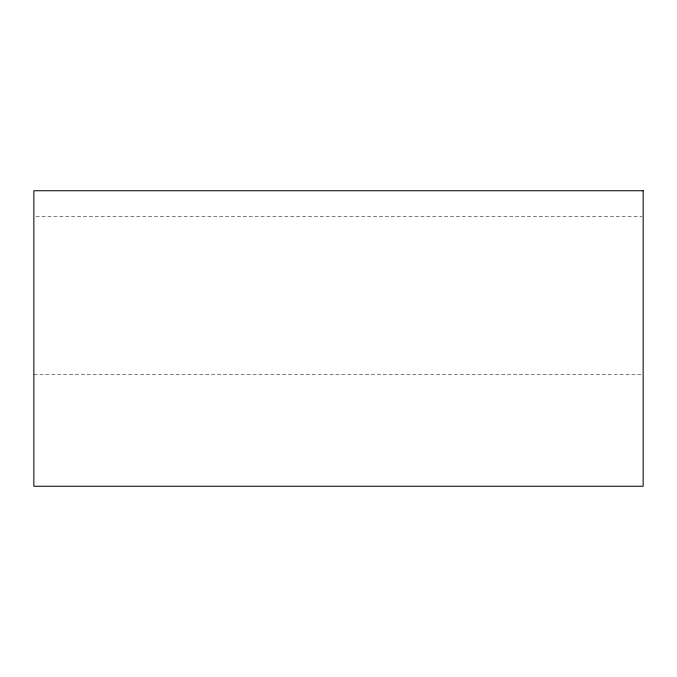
<?xml version="1.0" encoding="UTF-8"?>
<svg xmlns="http://www.w3.org/2000/svg" width="677" height="677" viewBox="0 0 677 677"><rect width="100%" height="100%" fill="white"/><g stroke="black" fill="none" stroke-linecap="round" stroke-linejoin="round"><path stroke-width="0.51" stroke-dasharray="3.38 2.54" d="M35.966 216.335L642.092 216.335M33.85 374.745L642.092 374.745"/><path stroke-width="1.02" d="M643.15 190.745L33.85 190.745L33.85 486.255L643.15 486.255L643.15 190.745"/></g></svg>
